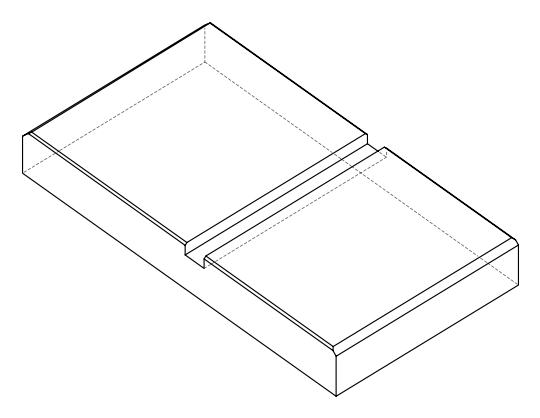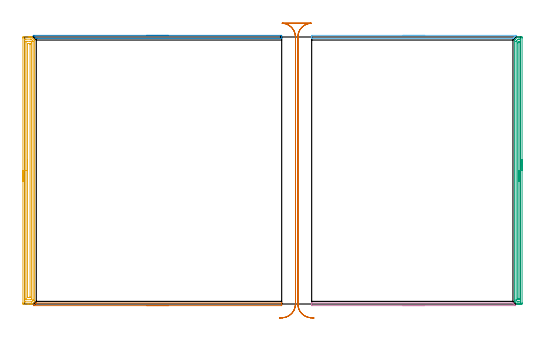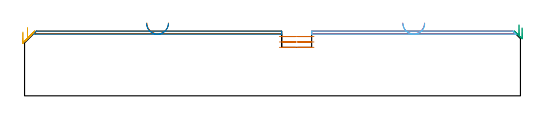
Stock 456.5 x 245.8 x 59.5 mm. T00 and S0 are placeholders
(PLAN: 7 operations, 1 tool changes, 25.1 min)
(1 AREA_MILL | FG_CHAMFER_SURFACE | UGT0205_001 | 1.97 min | 668 mm3)
(2 AREA_MILL_1 | FG_CHAMFER_SURFACE_1 | UGT0205_001 | 1.98 min | 914 mm3)
(3 AREA_MILL_2 | FG_CHAMFER_SURFACE_2 | UGT0205_001 | 6.06 min | 5854 mm3)
(4 AREA_MILL_3 | FG_CHAMFER_SURFACE_3 | UGT0205_001 | 1.65 min | 539 mm3)
(5 AREA_MILL_4 | FG_CHAMFER_SURFACE_4 | UGT0205_001 | 8.09 min | 14310 mm3)
(6 AREA_MILL_5 | FG_CHAMFER_SURFACE_5 | UGT0205_001 | 1.65 min | 732 mm3)
(7 MILL_RECTANGULAR_SLOT | SLOT_RECTANGULAR | UGT0201_109 | Follow Part, ap 6.35, ae 75% | 3.65 min | 101105 mm3)
(TOOL UGT0205_001 | Chamfer Mill 20 x 3 x 45 deg. | D20 FL50 Z2)
(TOOL UGT0201_109 | End Mill 25.4 mm | D25.4 FL25 Z2)
(OP 1 AREA_MILL)
G17 G21 G94 G90
T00 M6
G54
G17 G0 G90 X132.55 Y-1.5 S1061 M3
G43 Z69.5 H0
Z67.1
G94 G1 X132.512 Z66.228 F250.
X132.398 Z65.364
X132.209 Z64.512
X131.947 Z63.68
X131.613 Z62.874
X131.21 Z62.1
X130.741 Z61.364
X130.21 Z60.672
X129.621 Z60.029
X128.978 Z59.44
X128.286 Z58.908
X127.55 Z58.44
X126.776 Z58.037
X125.97 Z57.703
X125.138 Z57.441
X124.286 Z57.252
X123.421 Z57.138
X122.55 Z57.1
X8.467
X8.413 Y-1.497 Z57.101
X8.412 Y-1.496 Z57.102
X8.424 Y-1.475 Z57.122
X8.725 Y-1.173 Z57.423
X8.867 Y-1.032 Z57.566
X9.025 Y-0.873 Z57.725
X9.161 Y-0.736 Z57.86
X10.762 Y0.862 Z59.462
X10.78 Y0.876 Z59.475
X10.787 Y0.881 Z59.48
X10.836 Y0.894 Z59.494
X236.521 Y0.9 Z59.5
X236.69 Y0.897 Z59.488
X236.697 Y0.771 Z59.363
X236.7 Y0.638 Z59.238
Y0.398 Z58.997
Y-0.3 Z58.295
X236.696 Y-1.491 Z57.105
X236.685 Y-1.493 Z57.104
X236.354 Y-1.5 Z57.1
X122.55
X121.678 Z57.138
X120.813 Z57.252
X119.962 Z57.441
X119.13 Z57.703
X118.324 Z58.037
X117.55 Z58.44
X116.814 Z58.908
X116.122 Z59.44
X115.479 Z60.029
X114.889 Z60.672
X114.358 Z61.364
X113.89 Z62.1
X113.487 Z62.874
X113.153 Z63.68
X112.891 Z64.512
X112.702 Z65.364
X112.588 Z66.228
X112.55 Z67.1
G0 Z69.5
M5
M2
(OP 2 AREA_MILL_1)
G17 G21 G94 G90
T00 M6
G54
G17 G0 G90 X112.35 Y247.3 S1061 M3
G43 Z69.5 H0
Z66.7
G94 G1 X112.388 Z65.828 F250.
X112.502 Z64.964
X112.691 Z64.112
X112.953 Z63.28
X113.287 Z62.474
X113.69 Z61.7
X114.158 Z60.964
X114.69 Z60.272
X115.279 Z59.629
X115.922 Z59.04
X116.614 Z58.508
X117.35 Z58.04
X118.124 Z57.637
X118.93 Z57.303
X119.762 Z57.041
X120.613 Z56.852
X121.478 Z56.738
X122.35 Z56.7
X236.099
X236.287 Y247.298 Z56.702
X236.698 Y247.291 Z56.705
X236.7 Y247.094 Z56.903
Y245.9 Z58.095
Y245.284 Z58.715
Y244.857 Z59.142
X236.693 Y244.524 Z59.467
X236.691 Y244.503 Z59.488
X236.545 Y244.5 Z59.5
X11.278
X10.799 Y244.507 Z59.493
X10.76 Y244.539 Z59.46
X8.155 Y247.144 Z56.854
X8.073 Y247.229 Z56.769
X8.015 Y247.291 Z56.705
X8.12 Y247.299 Z56.701
X8.155 Y247.3 Z56.7
X122.35
X123.222 Z56.738
X124.086 Z56.852
X124.938 Z57.041
X125.77 Z57.303
X126.576 Z57.637
X127.35 Z58.04
X128.086 Z58.508
X128.778 Z59.04
X129.421 Z59.629
X130.01 Z60.272
X130.541 Z60.964
X131.01 Z61.7
X131.413 Z62.474
X131.747 Z63.28
X132.009 Z64.112
X132.198 Z64.964
X132.312 Z65.828
X132.35 Z66.7
G0 Z69.5
M5
M2
(OP 3 AREA_MILL_2)
G17 G21 G94 G90
T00 M6
G54
G17 G0 G90 X458. Y132.9 S1061 M3
G43 Z69.5 H0
Z62.6
G94 G1 Y132.862 Z61.728 F250.
Y132.748 Z60.864
Y132.559 Z60.012
Y132.297 Z59.18
Y131.963 Z58.374
Y131.56 Z57.6
Y131.092 Z56.864
Y130.56 Z56.172
Y129.971 Z55.529
Y129.328 Z54.94
Y128.636 Z54.409
Y127.9 Z53.94
Y127.126 Z53.537
Y126.32 Z53.203
Y125.488 Z52.941
Y124.637 Z52.752
Y123.772 Z52.638
Y122.9 Z52.6
Y1.112
X457.999 Y0.608 Z52.601
X457.995 Y0.224 Z52.602
X457.992 Y0.01 Z52.604
X457.618 Y0. Z52.977
X457.338 Z53.257
X456.741 Z53.853
X456.182 Z54.414
X455.865 Z54.731
X455.306 Z55.29
X454.988 Z55.607
X454.353 Z56.247
X453.991 Z56.608
X453.512 Z57.079
X453.497 Y0.007 Z57.094
X453.482 Y0.014 Z57.109
X453.337 Y0.162 Z57.261
X451.552 Y1.947 Z59.046
X451.482 Y2.017 Z59.116
X451.11 Y2.393 Z59.49
X451.107 Y2.4 Z59.493
X451.1 Y3.286 Z59.5
Y242.514
X451.107 Y243.001 Z59.493
X451.143 Y243.04 Z59.456
X451.482 Y243.382 Z59.118
X453.588 Y245.489 Z57.009
X453.673 Y245.575 Z56.923
X453.899 Y245.799 Z56.7
X453.902 Y245.8 Z56.697
X455.229 Z55.37
X455.865 Z54.731
X457.059 Z53.538
X457.618 Y245.794 Z52.977
X457.991 Y245.79 Z52.604
X457.995 Y245.576 Z52.602
X457.999 Y245.192 Z52.601
X458. Y244.803 Z52.6
Y122.9
X456.586 Z54.014
X456.585 Y2.552 Z54.015
Y2.393
X456.58 Y2.028 Z54.02
X456.579 Y2.013 Z54.021
X456.551 Y2.009 Z54.049
X456.483 Y2.004 Z54.117
X456.38 Y2.001 Z54.22
X456.251 Y2. Z54.349
X454.988 Z55.612
X454.497 Y2.001 Z56.103
X454.112 Y2.006 Z56.488
X453.984 Y2.01 Z56.616
X453.943 Y2.019 Z56.657
X453.908 Y2.049 Z56.692
X453.838 Y2.116 Z56.762
X453.556 Y2.393 Z57.044
X453.235 Y2.714 Z57.365
X452.665 Y3.286 Z57.935
X452.583 Y3.374 Z58.017
X452.534 Y3.427 Z58.066
X452.521 Y3.472 Z58.079
X452.519 Y3.653 Z58.081
X452.515 Y4.02 Z58.085
Y241.805
X452.516 Y241.897 Z58.084
X452.519 Y241.942 Z58.081
X452.522 Y241.96 Z58.078
X452.534 Y241.975 Z58.066
X452.71 Y242.157 Z57.89
X453.064 Y242.514 Z57.536
X453.15 Y242.601 Z57.45
X453.956 Y243.407 Z56.644
X454.035 Y243.484 Z56.565
X454.112 Y243.558 Z56.488
X454.359 Y243.79 Z56.241
X454.605 Y243.797 Z55.995
X455.865 Y243.8 Z54.735
X456.355 Z54.245
X456.522 Y243.797 Z54.078
X456.551 Y243.795 Z54.049
X456.577 Y243.791 Z54.023
X456.579 Y243.754 Z54.021
X456.584 Y243.567 Z54.016
X456.585 Y243.407 Z54.015
X456.586 Y242.672 Z54.014
Y122.9
X455.171 Z55.429
Y5.071
X455.17 Y4.886 Z55.43
X455.164 Y4.179 Z55.436
X455.157 Y4.007 Z55.443
X454.988 Y4.004 Z55.612
X454.813 Y4.005 Z55.787
X454.462 Y4.01 Z56.138
X454.393 Y4.018 Z56.207
X454.369 Y4.038 Z56.231
X454.319 Y4.083 Z56.281
X454.221 Y4.179 Z56.379
X454.112 Y4.287 Z56.488
X454.016 Y4.384 Z56.584
X453.968 Y4.434 Z56.632
X453.946 Y4.461 Z56.654
X453.937 Y4.473 Z56.663
X453.935 Y4.512 Z56.665
X453.93 Y4.885 Z56.67
X453.929 Y5.071 Z56.671
X453.928 Y5.258 Z56.672
X453.929 Y240.022 Z56.671
X453.933 Y240.729 Z56.667
X453.934 Y240.909 Z56.666
X454.112 Y241.101 Z56.488
X454.367 Y241.361 Z56.233
X454.629 Y241.621 Z55.971
X454.819 Y241.794 Z55.781
X454.988 Y241.793 Z55.612
X455.157 Y241.79 Z55.443
X455.164 Y241.621 Z55.436
X455.168 Y241.438 Z55.432
X455.171 Y240.729 Z55.429
Y240.542
Y122.9
Y122.028 Z55.467
Y121.164 Z55.58
Y120.312 Z55.769
Y119.48 Z56.032
Y118.674 Z56.365
X455.172 Y117.9 Z56.768
Y117.164 Z57.237
Y116.472 Z57.768
Y115.829 Z58.357
Y115.24 Z59.001
Y114.709 Z59.693
Y114.24 Z60.429
Y113.837 Z61.202
Y113.503 Z62.008
Y113.241 Z62.84
Y113.052 Z63.692
Y112.938 Z64.557
Y112.9 Z65.429
G0 Z69.5
M5
M2
(OP 4 AREA_MILL_3)
G17 G21 G94 G90
T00 M6
G54
G17 G0 G90 X368.15 Y-1.5 S1061 M3
G43 Z69.5 H0
Z67.1
G94 G1 X368.112 Z66.228 F250.
X367.998 Z65.363
X367.809 Z64.512
X367.547 Z63.68
X367.213 Z62.874
X366.81 Z62.1
X366.342 Z61.364
X365.81 Z60.672
X365.221 Z60.029
X364.578 Z59.44
X363.886 Z58.908
X363.15 Z58.44
X362.376 Z58.037
X361.57 Z57.703
X360.738 Z57.441
X359.886 Z57.252
X359.022 Z57.138
X358.15 Z57.1
X264.624 Y-1.499 Z57.101
X264.457 Y-1.497 Z57.103
X264.303 Y-1.491 Z57.105
X264.301 Y-1.479 Z57.118
X264.3 Y-0.3 Z58.295
Y0.315 Z58.915
Y0.669 Z59.268
X264.303 Y0.786 Z59.378
X264.31 Y0.898 Z59.488
X264.457 Y0.9 Z59.5
X448.72
X449.6 Y0.893 Z59.493
X449.612 Y0.886 Z59.486
X449.929 Y0.573 Z59.169
X450.658 Y-0.157 Z58.44
X450.802 Y-0.3 Z58.295
X450.95 Y-0.449 Z58.149
X451.085 Y-0.584 Z58.014
X451.239 Y-0.736 Z57.859
X451.74 Y-1.24 Z57.36
X451.906 Y-1.405 Z57.193
X451.991 Y-1.492 Z57.107
X451.992 Y-1.497 Z57.101
X451.991 Y-1.499 Z57.099
X358.15 Y-1.5 Z57.1
X357.278 Z57.138
X356.414 Z57.252
X355.562 Z57.441
X354.73 Z57.703
X353.924 Z58.037
X353.15 Z58.44
X352.414 Z58.908
X351.722 Z59.44
X351.079 Z60.029
X350.49 Z60.672
X349.958 Z61.364
X349.49 Z62.1
X349.087 Z62.874
X348.753 Z63.68
X348.491 Z64.512
X348.302 Z65.363
X348.188 Z66.228
X348.15 Z67.1
G0 Z69.5
M5
M2
(OP 5 AREA_MILL_4)
G17 G21 G94 G90
T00 M6
G54
G17 G0 G90 X-1.5 Y112.9 S1061 M3
G43 Z69.5 H0
Z58.7
G94 G1 Y112.938 Z57.828 F250.
Y113.052 Z56.964
Y113.241 Z56.112
Y113.503 Z55.28
Y113.837 Z54.474
Y114.24 Z53.7
Y114.708 Z52.964
Y115.24 Z52.272
Y115.829 Z51.629
Y116.472 Z51.04
Y117.164 Z50.508
Y117.9 Z50.04
Y118.674 Z49.637
Y119.48 Z49.303
Y120.312 Z49.041
Y121.164 Z48.852
Y122.028 Z48.738
Y122.9 Z48.7
Y244.826
X-1.499 Y245.192 Z48.701
X-1.494 Y245.713 Z48.704
X-1.492 Y245.792 Z48.706
X-0.976 Y245.8 Z49.221
X3.457 Z53.651
X4.022 Z54.219
X4.343 Z54.539
X4.909 Z55.105
X5.23 Z55.425
X6.078 Z56.277
X6.097 Z56.296
X6.495 Z56.693
X6.513 Y245.787 Z56.713
X7.003 Y245.299 Z57.199
X7.108 Y245.192 Z57.308
X7.193 Y245.107 Z57.392
X7.299 Y245.003 Z57.495
X8.776 Y243.526 Z58.972
X8.894 Y243.407 Z59.092
X9.22 Y243.081 Z59.418
X9.234 Y243.066 Z59.431
X9.301 Y242.995 Z59.48
X9.3 Y242.514 Z59.5
Y3.286
X9.293 Y2.399 Z59.493
X9.291 Y2.393 Z59.491
X9.22 Y2.319 Z59.417
X7.003 Y0.103 Z57.201
X6.908 Y0.01 Z57.104
X6.682 Y0. Z56.881
X5.873 Z56.072
X5.23 Z55.425
X4.022 Z54.219
X3.457 Z53.651
X2.853 Z53.048
X-0.976 Y0.001 Z49.221
X-1.208 Y0.003 Z48.989
X-1.492 Y0.008 Z48.706
X-1.494 Y0.087 Z48.704
X-1.498 Y0.608 Z48.702
X-1.5 Y1.135 Z48.7
Y122.9
X-0.086 Z50.114
Y243.403
X-0.084 Y243.629 Z50.116
X-0.081 Y243.739 Z50.119
X-0.079 Y243.786 Z50.121
X0.016 Y243.79 Z50.216
X0.408 Y243.798 Z50.608
X0.797 Y243.799 Z50.997
X1.293 Y243.8 Z51.493
X5.727 Y243.799 Z55.927
X5.921 Y243.794 Z56.121
X6.018 Y243.79 Z56.218
X6.067 Y243.771 Z56.267
X6.117 Y243.726 Z56.317
X6.442 Y243.407 Z56.642
X7.003 Y242.847 Z57.203
X7.335 Y242.514 Z57.535
X7.671 Y242.169 Z57.871
X7.879 Y241.953 Z58.079
X7.881 Y241.847 Z58.081
X7.886 Y241.625 Z58.086
Y4.183
X7.883 Y3.734 Z58.083
X7.881 Y3.513 Z58.081
X7.879 Y3.46 Z58.079
X7.862 Y3.424 Z58.062
X7.81 Y3.366 Z58.01
X7.735 Y3.286 Z57.935
X6.843 Y2.393 Z57.043
X6.474 Y2.033 Z56.674
X6.452 Y2.014 Z56.652
X6.409 Y2.009 Z56.609
X6.312 Y2.004 Z56.512
X6.117 Y2.001 Z56.317
X0.797 Y2. Z50.997
X0.3 Y2.001 Z50.5
X0.052 Y2.006 Z50.252
X-0.047 Y2.01 Z50.153
X-0.079 Y2.016 Z50.121
X-0.081 Y2.062 Z50.119
X-0.084 Y2.171 Z50.116
X-0.086 Y2.389 Z50.114
Y122.9
X1.328 Z51.528
X1.329 Y241.085 Z51.529
X1.333 Y241.621 Z51.533
X1.336 Y241.79 Z51.536
X1.508 Y241.798 Z51.708
X1.683 Y241.799 Z51.883
X2.393 Y241.8 Z52.593
X5.052 Z55.252
X5.23 Y241.799 Z55.43
X5.407 Y241.797 Z55.607
X5.525 Y241.791 Z55.725
X5.605 Y241.784 Z55.805
X5.639 Y241.754 Z55.839
X5.778 Y241.621 Z55.978
X6.117 Y241.282 Z56.317
X6.39 Y241.002 Z56.59
X6.456 Y240.933 Z56.656
X6.465 Y240.847 Z56.665
X6.468 Y240.729 Z56.668
X6.471 Y240.372 Z56.671
Y4.714
X6.47 Y4.58 Z56.67
X6.468 Y4.514 Z56.668
X6.465 Y4.484 Z56.665
X6.451 Y4.462 Z56.651
X6.179 Y4.179 Z56.379
X6.148 Y4.147 Z56.348
X6.117 Y4.118 Z56.317
X6.022 Y4.033 Z56.222
X5.982 Y4.01 Z56.182
X5.939 Y4.007 Z56.139
X5.762 Y4.002 Z55.962
X5.407 Y4. Z55.607
X1.861 Z52.061
X1.683 Z51.883
X1.506 Y4.002 Z51.706
X1.388 Y4.006 Z51.588
X1.347 Y4.01 Z51.547
X1.335 Y4.022 Z51.535
X1.333 Y4.06 Z51.533
X1.33 Y4.179 Z51.53
X1.329 Y4.536 Z51.529
X1.328 Y5.071 Z51.528
Y122.9
X2.743 Z52.943
Y238.943
X2.745 Y239.66 Z52.945
X2.748 Y239.764 Z52.948
X2.749 Y239.787 Z52.949
X2.767 Y239.79 Z52.967
X2.819 Y239.794 Z53.019
X3.031 Y239.798 Z53.231
X3.457 Y239.8 Z53.657
X4.343 Z54.543
X4.78 Y239.799 Z54.98
X4.98 Y239.797 Z55.18
X5.03 Y239.793 Z55.23
X5.05 Y239.79 Z55.25
X5.051 Y239.776 Z55.251
X5.054 Y239.709 Z55.254
X5.057 Y239.117 Z55.257
Y238.943
Y6.857
X5.055 Y6.14 Z55.255
X5.052 Y6.036 Z55.252
X5.051 Y6.013 Z55.251
X5.033 Y6.01 Z55.233
X4.981 Y6.006 Z55.181
X4.769 Y6.002 Z54.969
X4.343 Y6. Z54.543
X3.457 Z53.657
X3.02 Y6.001 Z53.22
X2.819 Y6.003 Z53.019
X2.77 Y6.007 Z52.97
X2.75 Y6.01 Z52.95
X2.749 Y6.024 Z52.949
X2.746 Y6.091 Z52.946
X2.743 Y6.683 Z52.943
Y6.857
Y122.9
Y123.772 Z52.981
Y124.636 Z53.095
Y125.488 Z53.283
Y126.32 Z53.546
Y127.126 Z53.88
Y127.9 Z54.282
Y128.636 Z54.751
Y129.328 Z55.282
Y129.971 Z55.872
Y130.56 Z56.515
Y131.092 Z57.207
Y131.56 Z57.943
Y131.963 Z58.716
Y132.297 Z59.522
Y132.559 Z60.354
Y132.748 Z61.206
Y132.862 Z62.071
Y132.9 Z62.943
G0 Z69.5
M5
M2
(OP 6 AREA_MILL_5)
G17 G21 G94 G90
T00 M6
G54
G17 G0 G90 X348.35 Y247.3 S1061 M3
G43 Z69.5 H0
Z66.7
G94 G1 X348.388 Z65.828 F250.
X348.502 Z64.964
X348.691 Z64.112
X348.953 Z63.28
X349.287 Z62.474
X349.69 Z61.7
X350.158 Z60.964
X350.69 Z60.272
X351.279 Z59.629
X351.922 Z59.04
X352.614 Z58.508
X353.35 Z58.04
X354.124 Z57.637
X354.93 Z57.303
X355.762 Z57.041
X356.614 Z56.852
X357.478 Z56.738
X358.35 Z56.7
X452.119
X452.369 Y247.296 Z56.704
X452.382 Y247.293 Z56.705
X452.369 Y247.269 Z56.731
X451.888 Y246.786 Z57.21
X451.351 Y246.251 Z57.749
X451.002 Y245.9 Z58.096
X450.488 Y245.388 Z58.612
X450.116 Y245.014 Z58.982
X449.985 Y244.884 Z59.114
X449.647 Y244.547 Z59.453
X449.613 Y244.515 Z59.485
X449.6 Y244.507 Z59.493
X449.091 Y244.5 Z59.5
X264.48
X264.31 Y244.503 Z59.488
X264.307 Y244.528 Z59.464
X264.3 Y244.914 Z59.085
Y245.186 Z58.813
Y245.9 Z58.095
Y247.142 Z56.854
X264.302 Y247.291 Z56.705
X264.739 Y247.3 Z56.7
X358.35
X359.222 Z56.738
X360.086 Z56.852
X360.938 Z57.041
X361.77 Z57.303
X362.576 Z57.637
X363.35 Z58.04
X364.086 Z58.508
X364.778 Z59.04
X365.421 Z59.629
X366.01 Z60.272
X366.542 Z60.964
X367.01 Z61.7
X367.413 Z62.474
X367.747 Z63.28
X368.009 Z64.112
X368.198 Z64.964
X368.312 Z65.828
X368.35 Z66.7
G0 Z69.5
M5
M2
(OP 7 MILL_RECTANGULAR_SLOT)
G17 G21 G94 G90
T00 M6
G54
G17 G0 G90 X266.421 Y-12.876 S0 M3
G43 Z69.5 H0
Z54.533
G94 G1 X263.428 Y-12.67 F250.
G2 X251.6 Y0. R12.7 F500.
G1 Y245.8
G2 X263.796 Y258.49 R12.7
G1 X237.204
G2 X249.4 Y245.8 R12.7
G1 Y0.
G2 X237.572 Y-12.67 R12.7
G1 X234.579 Y-12.876 F250.
G0 X266.421 Z49.567
G1 X263.428 Y-12.67
G2 X251.6 Y0. R12.7 F500.
G1 Y245.8
G2 X263.796 Y258.49 R12.7
G1 X237.204
G2 X249.4 Y245.8 R12.7
G1 Y0.
G2 X237.572 Y-12.67 R12.7
G1 X234.579 Y-12.876 F250.
G0 X266.421 Z44.6
G1 X263.428 Y-12.67
G2 X251.6 Y0. R12.7 F500.
G1 Y245.8
G2 X263.796 Y258.49 R12.7
G1 X237.204
G2 X249.4 Y245.8 R12.7
G1 Y0.
G2 X237.572 Y-12.67 R12.7
G1 X234.579 Y-12.876 F250.
G0 Z69.5
M5
M2
